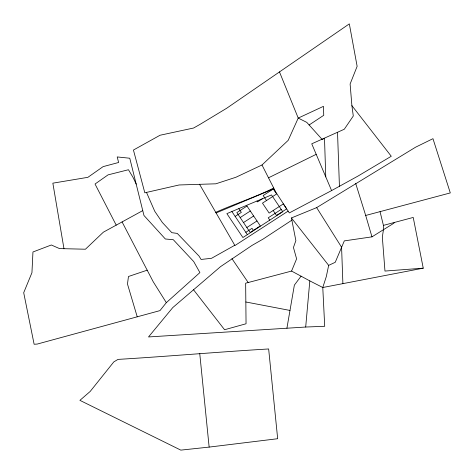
<?xml version="1.0" encoding="UTF-8"?>
<svg xmlns="http://www.w3.org/2000/svg" width="474" height="474" viewBox="0 0 474 474"><rect width="100%" height="100%" fill="white"/><g stroke="black" fill="none" stroke-linecap="round" stroke-linejoin="round"><path stroke-width="0.71" d="M291.866 220.185L263.189 239.009L252.085 245.378L220.529 266.643L172.761 307.59L148.516 336.949L305.694 327.036L309.812 280.886L291.569 271.069L245.656 283.197L246.053 323.766L224.569 329.732L193.54 289.78M286.918 328.221L294.36 285.135L301.067 276.176M355.696 183.456L365.691 215.463L450.3 192.918L432.963 138.681L415.645 147.165L316.656 207.624L291.427 217.951L328.666 265.375L326.296 276.62L322.776 287.511L324.708 326.284L305.694 327.036M291.569 271.069L296.606 258.851L293.442 247.487L295.871 240.632L291.427 217.951M394.332 222.478L393.823 223.242L371.977 236.852L344.314 240.887L335.236 262.3L328.666 265.375M142.751 210.61L143.978 215.498L165.349 238.991L173.294 239.708L193.706 261.547L199.904 272.597L166.333 302.649L159.963 310.618L37.256 344.065L34.122 344.248L23.7 292.713L31.942 272.692L32.955 251.984L51.334 244.987L59.517 248.601L85.438 249.217L103.373 232.171L142.751 210.61L129.769 158.227L117.214 156.941L118.607 162.487L103.113 166.629L87.897 177.317L52.851 183.165L63.972 248.708M216.108 212.95L273.676 188.848L289.306 212.921L331.599 190.584L311.744 143.818L344.278 129.248L353.29 116.006L351.892 105.631L350.114 84.005L357.135 66.336L349.326 23.878L226.673 108.256L200.052 124.366L193.599 128.021L160.04 135.244L133.437 150.039L144.819 192.799L179.101 184.973L215.86 183.805L235.928 177.252L261.998 164.982L288.186 140.351L298.229 118.079L323.452 106.342L323.742 115.3L309.131 124.976M235.145 216.399L241.337 212.393L238.813 208.625M262.442 198.73L257.554 201.894L256.973 201.023M240.176 217.572L250.313 211.013M243.512 222.549L253.649 215.99M246.847 227.52L256.985 220.961M245.822 232.319L252.014 228.308L253.566 230.631M281.218 209.407L268.231 217.815L269.789 220.132M288.133 211.108L234.926 245.544L199.53 184.238M234.772 245.277L211.546 258.294L201.089 259.45L199.009 256.067L177.258 233.415L171.825 232.675L162.333 222.472L154.743 211.262L146.502 192.414M331.599 190.584L357.888 176.132L391.269 156.254L351.892 105.631M261.998 164.982L268.503 177.815L316.146 154.352M275.068 190.998L273.723 188.036C254.905 197.368 234.897 203.767 215.747 212.328M147.189 270.18L128.466 276.502L127.476 284.027L137.229 316.816M423.241 268.166L384.971 271.063L382.334 237.095L383.448 229.706L383.425 225.381L413.227 217.442L423.241 268.166L322.776 287.511L309.812 280.886M209.141 447.095L277.669 438.717L268.651 348.965C218.372 351.933 168.264 356.377 118.026 359.393L113.813 361.893L90.178 391.453L79.91 400.352L180.813 450.122L209.141 447.095L199.755 353.628M245.84 301.985L289.975 310.44M231.97 258.691L248.198 282.528M266.507 200.538L263.171 195.561L273.302 189.002L276.638 193.973L262.478 203.139L269.149 213.087L283.316 203.921L286.651 208.898L276.514 215.457L273.178 210.486M231.881 211.528L247.375 234.636M316.656 207.624L341.588 247.238L342.892 283.636M166.333 302.649L153.221 281.763L122.079 221.927M116.213 225.138L95.031 184.025L108.078 174.859L128.46 169.733L133.147 177.602L136.204 184.096M268.503 177.815L273.723 188.036M279.459 71.87L298.229 118.079L306.779 122.375L322.178 139.451L324.5 138.378L325.762 176.915M365.691 215.463L371.977 236.852M380.047 211.635L383.425 225.381M337.524 132.365L339.431 186.282M246.978 206.042L236.84 212.601L250.183 232.497L260.321 225.938L246.978 206.042M282.771 211.724L242.901 237.527L226.874 213.626L271.513 194.933L282.771 211.724"/></g></svg>
